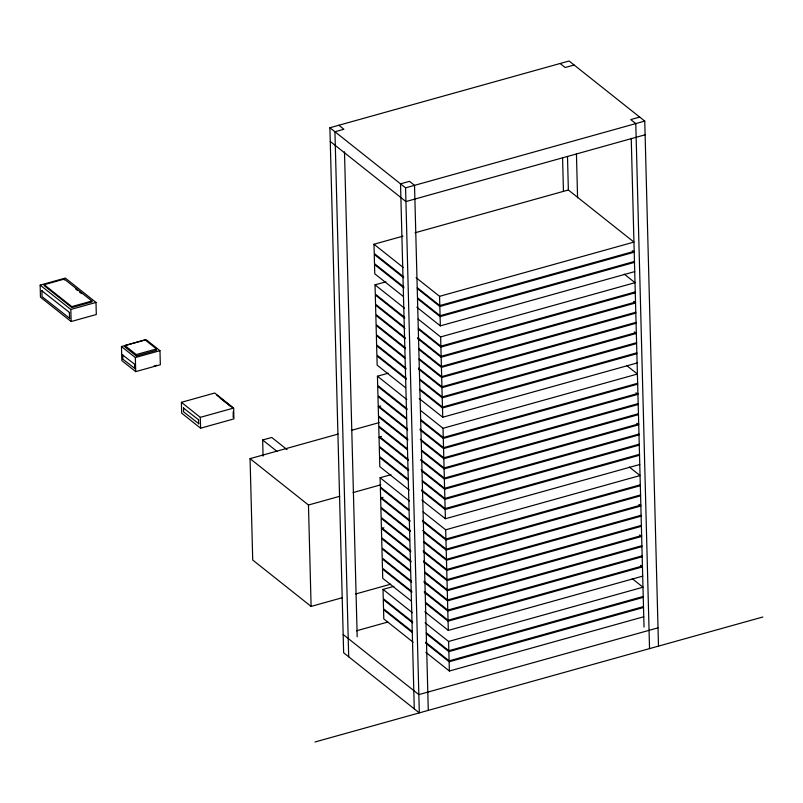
<?xml version="1.0" encoding="UTF-8"?>
<svg xmlns="http://www.w3.org/2000/svg" width="803" height="803" viewBox="0 0 803 803"><rect width="100%" height="100%" fill="white"/><g stroke="black" fill="none" stroke-linecap="round" stroke-linejoin="round"><path stroke-width="1.2" d="M329.903 127.747L405.575 187.852L419.317 712.883L343.644 652.779L329.903 127.747L569.066 60.998L644.749 121.092L658.49 646.124M574.115 65.003L565.161 67.502L560.113 63.497M639.7 117.077L630.736 119.587L635.785 123.592L649.537 648.623M40.15 285.105L65.324 278.079L95.989 302.43L96.31 314.515L71.136 321.531L40.471 297.18L40.15 285.105L70.825 309.456L71.136 321.531M44.175 284.704L64.31 279.083L91.923 301.005L91.943 301.918L71.808 307.539L44.205 285.617L44.175 284.704L71.778 306.626L71.808 307.539M405.575 187.852L644.749 121.092M69.781 318.43L41.957 296.568L42.027 290.666M645.1 134.794L405.927 201.553L330.254 141.458M71.778 306.626L91.923 301.005M70.825 309.456L95.989 302.43M41.796 290.726L69.63 312.588M403.588 276.804L374.228 253.487L373.977 244.242L402.955 236.152M415.031 232.79L568.363 189.99L633.948 242.074L439.562 296.327L416.074 277.667M124.897 345.531L145.092 339.9L156.475 348.934L156.505 350.299L136.309 355.94L124.927 346.906L124.897 345.531L136.269 354.565L136.309 355.94M121.464 346.535L146.096 339.659L159.968 350.67L160.339 364.753L135.707 371.628L121.835 360.607L121.464 346.535L135.336 357.546L135.707 371.628M134.904 368.507L122.749 359.102L122.859 354.926M404.652 317.406L375.282 294.089L375.041 284.854L385.912 281.813M136.269 354.565L156.475 348.934M135.336 357.546L159.968 350.67M122.638 354.986L134.794 364.401M153.945 366.118L156.896 365.295M417.289 287.685L439.803 305.562L634.189 251.309M417.319 288.598L439.833 306.475L634.219 252.222L632.252 250.666M417.56 297.833L440.074 315.72L634.46 261.457M417.58 298.746L440.094 316.633L634.48 262.37M416.847 307.208L440.335 325.867L634.721 271.615M181.398 402.323L214.722 393.018L233.643 408.044L233.924 418.895L200.599 428.2L181.679 413.174L181.398 402.323L200.318 417.349L200.599 428.2M198.863 423.743L183.496 411.788L183.626 407.934M418.112 319.052L440.626 336.929L635.012 282.676L624.242 274.124M418.353 328.286L440.867 346.173L635.253 291.911M418.383 329.2L440.897 347.087L635.273 292.824M200.318 417.349L233.643 408.044M183.405 407.994L198.763 419.949M417.64 337.661L441.138 356.321L635.524 302.069M417.67 338.575L441.158 357.235L635.544 302.982L633.587 301.426M407.041 408.767L377.681 385.45L377.44 376.216L388.301 373.174M233.141 417.369L233.261 411.598M418.885 348.592L441.399 366.469L635.785 312.216M418.915 349.506L441.429 367.383L635.805 313.13M419.156 358.74L441.67 376.627L636.056 322.364M419.176 359.654L441.69 377.54L636.076 323.278M418.443 368.115L441.931 386.775L636.317 332.522M418.463 369.029L441.961 387.688L636.337 333.436L634.38 331.88M407.844 439.221L378.474 415.904L378.233 406.659L380.652 405.987M263.073 456.124L262.651 440.004L271.745 437.464L287.072 449.64M419.688 379.046L442.202 396.923L636.578 342.67M419.708 379.96L442.222 397.836L636.608 343.584M342.469 597.663L311.112 606.416L252.724 560.032L250.064 458.643L338.113 434.062M351.373 430.358L379.116 422.619M419.949 389.194L442.463 407.081L636.849 352.818M419.979 390.107L442.493 407.994L636.869 353.732M419.236 398.569L442.734 417.229L637.11 362.976M408.637 469.675L379.277 446.358L379.036 437.113L381.445 436.441M420.511 410.413L443.025 428.29L637.401 374.037L626.641 365.485M420.752 419.648L443.266 437.535L637.642 383.272M420.772 420.561L443.286 438.448L637.672 384.185M420.039 429.023L443.527 447.683L637.913 393.43M420.059 429.936L443.557 448.596L637.933 394.343L635.976 392.787M420.3 439.181L443.798 457.83L638.174 403.578M421.304 440.867L443.818 458.744L638.204 404.491M408.727 509.503L380.341 486.959L380.1 477.725L390.961 474.693M250.064 458.643L308.462 505.017L339.82 496.264M353.089 492.56L380.823 484.811M421.545 450.102L444.059 467.988L638.445 413.726M421.575 451.015L444.089 468.902L638.465 414.639M420.832 459.477L444.33 478.136L638.706 423.884M420.862 460.39L444.35 479.05L638.736 424.797L636.779 423.241M410.233 530.582L380.873 507.265L380.622 498.021L383.041 497.348M421.103 469.635L444.591 488.284L638.977 434.032M422.107 471.321L444.621 489.198L638.997 434.945M422.348 480.555L444.862 498.442L639.238 444.179M422.368 481.469L444.882 499.356L639.268 445.093M421.635 489.93L445.123 508.59L639.509 454.337M421.655 490.844L445.153 509.503L639.529 455.251M411.036 561.036L381.666 537.719L381.425 528.474L383.834 527.802M421.896 500.088L445.394 518.738L639.77 464.485M423.161 511.923L445.675 529.809L640.061 475.547L629.291 466.995M422.428 520.384L445.926 539.044L640.302 484.791M422.448 521.298L445.946 539.957L640.332 485.705M422.699 530.542L446.187 549.192L640.573 494.939M423.693 532.228L446.207 550.105L640.593 495.852M423.944 541.463L446.458 559.35L640.834 505.087M423.964 542.376L446.478 560.263L640.864 506L638.907 504.445M355.739 593.959L390.72 584.193M423.221 550.838L446.719 569.498L641.105 515.245M423.251 551.751L446.739 570.411L641.125 516.158M412.632 621.944L383.262 598.626L383.021 589.382L393.882 586.351M423.492 560.996L446.98 579.646L641.366 525.393M423.512 561.909L447.01 580.559L641.396 526.306M424.737 571.917L447.251 589.803L641.637 535.541M424.757 572.83L447.271 590.717L641.657 536.454L639.7 534.898M424.024 581.292L447.512 599.951L641.898 545.689M424.044 582.205L447.542 600.865L641.928 546.602M356.452 630.807L387.859 622.034M424.285 591.45L447.783 610.099L642.169 555.847M424.315 592.363L447.803 611.013L642.189 556.76M425.53 602.37L448.044 620.257L642.43 565.995M425.56 603.284L448.074 621.171L642.45 566.908L640.493 565.352M424.817 611.745L448.315 630.405L642.701 576.142M425.108 622.817L448.606 641.467L642.982 587.214L632.222 578.662M426.333 632.824L448.847 650.711L643.233 596.448M426.353 633.738L448.867 651.624L643.253 597.362M425.62 642.199L449.108 660.859L643.494 606.596M425.64 643.113L449.138 661.772L643.514 607.51M425.881 652.357L449.379 671.007L643.765 616.754M658.018 627.846L418.845 694.605L343.172 634.511M314.967 742.002L762.85 616.995M338.856 125.248L343.905 129.253L334.941 131.762L348.693 656.794M373.977 244.242L403.347 267.57M403.618 277.718L374.248 254.4L374.489 263.635L403.859 286.952M403.879 287.865L374.509 264.548L374.75 273.783L403.146 296.327M375.041 284.854L404.411 308.171M404.672 318.319L375.312 295.002L375.553 304.237L403.939 326.781M404.943 328.477L375.573 305.15L375.814 314.395L405.184 337.712M405.204 338.625L375.844 315.308L376.085 324.542L405.455 347.86M405.475 348.773L376.105 325.456L376.346 334.69L404.742 357.235M404.762 358.148L376.376 335.604L376.617 344.848L405.987 368.165M406.007 369.079L376.637 345.762L376.878 354.996L406.248 378.313M406.268 379.227L376.908 355.91L377.149 365.144L405.535 387.688M377.44 376.216L406.8 399.533M407.071 409.681L377.701 386.363L377.942 395.598L406.328 418.142M406.358 419.056L377.972 396.511L378.213 405.746L407.573 429.073M378.233 406.659L407.603 429.986M407.864 440.134L378.504 416.817L378.745 426.052L407.131 448.596M407.151 449.509L378.765 426.965L379.006 436.2L408.376 459.527M379.036 437.113L408.396 460.44M408.667 470.588L379.297 447.271L379.538 456.505L407.924 479.05M407.954 479.963L379.568 457.419L379.809 466.653L409.169 489.981M380.1 477.725L409.46 501.042M408.747 510.417L380.361 487.873L380.602 497.107L409.972 520.434M380.622 498.021L409.992 521.348M410.263 531.496L380.893 508.179L381.134 517.413L409.52 539.957M409.55 540.871L381.154 518.326L381.405 527.561L410.765 550.888M216.74 395.126L233.171 408.185M220.333 398.278L226.135 402.885M228.072 404.421L230.009 405.957M381.425 528.474L410.795 551.802M75.763 289.07L77.66 290.576M79.567 292.091L81.474 293.607M262.651 440.004L277.025 451.416M411.056 561.949L381.686 538.632L381.937 547.867L410.323 570.411M410.343 571.324L381.957 548.78L382.198 558.015L411.568 581.342M411.588 582.255L382.218 558.928L382.459 568.173L411.829 591.49M411.859 592.403L382.489 569.086L382.73 578.321L411.116 600.865M383.021 589.382L412.381 612.709M412.652 622.857L383.282 599.54L383.523 608.774L411.919 631.319M411.939 632.232L383.553 609.688L383.794 618.922L413.164 642.249M631.238 138.377L644.026 627.073M576.444 153.965L577.588 197.819M567.49 156.465L568.373 190.301M562.572 157.468L563.455 191.305M439.562 296.327L439.803 305.562M439.833 306.475L440.074 315.72M440.094 316.633L440.335 325.867M440.626 336.929L440.867 346.173M440.897 347.087L441.138 356.321M441.158 357.235L441.399 366.469M441.429 367.383L441.67 376.627M441.69 377.54L441.931 386.775M441.961 387.688L442.202 396.923M442.222 397.836L442.463 407.081M442.493 407.994L442.734 417.229M443.025 428.29L443.266 437.535M443.286 438.448L443.527 447.683M443.557 448.596L443.798 457.83M443.818 458.744L444.059 467.988M444.089 468.902L444.33 478.136M444.35 479.05L444.591 488.284M444.621 489.198L444.862 498.442M444.882 499.356L445.123 508.59M445.153 509.503L445.394 518.738M445.675 529.809L445.926 539.044M445.946 539.957L446.187 549.192M446.207 550.105L446.458 559.35M446.478 560.263L446.719 569.498M446.739 570.411L446.98 579.646M447.01 580.559L447.251 589.803M447.271 590.717L447.512 599.951M447.542 600.865L447.783 610.099M447.803 611.013L448.044 620.257M448.074 621.171L448.315 630.405M448.606 641.467L448.847 650.711M448.867 651.624L449.108 660.859M449.138 661.772L449.379 671.007M428.28 710.374L414.529 185.342L409.49 181.337L400.526 183.837L414.278 708.868M344.487 151.817L357.194 636.749M308.462 505.017L311.112 606.416M198.532 420.009L198.632 423.813M134.573 364.462L134.673 368.577M69.399 312.648L69.56 318.49M64.31 279.083L64.34 279.996"/></g></svg>
